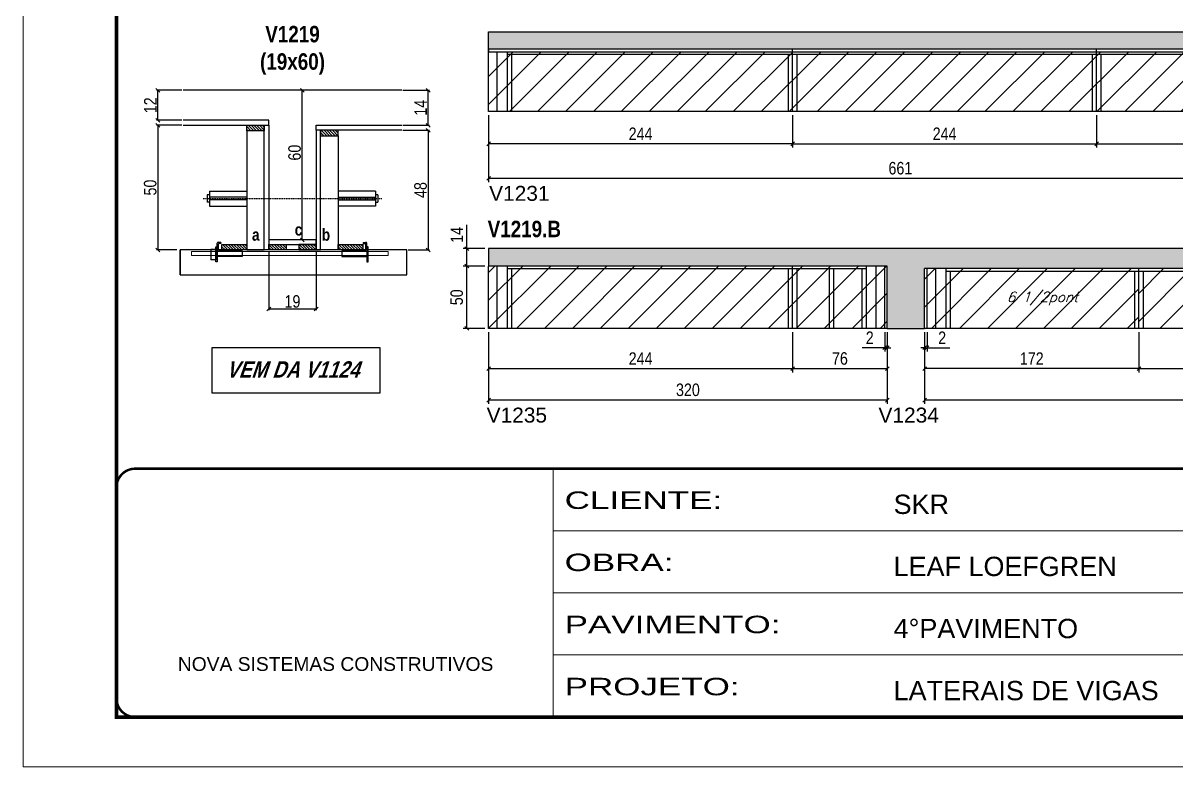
# Model space of a CAD drawing. Extents: x 3309 to 9563, y -2522 to 14608.
# Drawn here: x 3309 to 4235, y 8964 to 9560 of the extents above; entities that cross this region are included whole.
import ezdxf

# ---------------------------------------------------------------- set-up
doc = ezdxf.new("R2010")
doc.units = 0
for name, pattern in [('CONTINUO', [0]), ('DASHED', [0.75, 0.5, -0.25]), ('HIDDEN', [0.375, 0.25, -0.125])]:
    doc.linetypes.add(name, pattern=pattern)
for name, color, linetype in [('5', 5, 'Continuous'), ('barrote', 251, 'Continuous'), ('COTA', 241, 'Continuous'), ('detalhes', 4, 'Continuous'), ('NOMENCLATURA', 7, 'Continuous'), ('Painéis', 200, 'Continuous'), ('presilha', 1, 'Continuous'), ('SARR_2.2x10', 60, 'Continuous'), ('SARR_2.2x7', 40, 'Continuous'), ('SARR_3.5x7', 81, 'Continuous'), ('TENSOR', 3, 'Continuous'), ('texto', 7, 'Continuous')]:
    doc.layers.add(name, color=color, linetype=linetype)
for name, color, linetype, lineweight in [('CONCRETO', 251, 'Continuous', 25), ('Folhas', 255, 'Continuous', 9), ('Hachura', 251, 'Continuous', 9), ('SARRAFO DE PRESSAO', 251, 'DASHED', 9), ('SCO-___-LAJ', 2, 'Continuous', 0)]:
    doc.layers.add(name, color=color, linetype=linetype, lineweight=lineweight)
doc.styles.add('ARIAL', font='arial.ttf')
doc.styles.add('COTA TECNICA', font='techl___.ttf', dxfattribs={"height": 10})
doc.styles.add('COTA TECNICA 2X', font='techl___.ttf', dxfattribs={"height": 10})
doc.styles.add('Romans', font='romans.shx')
doc.styles.get("Standard").update_dxf_attribs({"font": 'arial.ttf'})
doc.styles.add('TECNICA', font='techb___.ttf', dxfattribs={"height": 10})
doc.styles.add('Tecnologia', font='')
doc.styles.get('Tecnologia').set_extended_font_data('Forgotten Futurist')
doc.dimstyles.new('PAINEL', dxfattribs={"dimtxt": 10, "dimasz": 3, "dimexe": 3, "dimexo": 3, "dimgap": 3, "dimtad": 1, "dimdec": 1, "dimzin": 12, "dimdsep": 46, "dimtxsty": 'COTA TECNICA', "dimblk1": 'OBLIQUE', "dimblk2": 'OBLIQUE', "dimsah": 1, "dimcen": 0.9, "dimclrd": 4, "dimclre": 4, "dimclrt": 240, "dimadec": 1, "dimazin": 3, "dimtfac": 1, "dimtdec": 1, "dimtmove": 0, "dimatfit": 3, "dimfxl": 1, "dimtolj": 1, "dimtzin": 12, "dimarcsym": 0})
doc.dimstyles.new('SECAO', dxfattribs={"dimscale": 0.333333, "dimtxt": 5, "dimasz": 9, "dimexe": 3, "dimexo": 3, "dimgap": 3, "dimtad": 1, "dimdec": 1, "dimlfac": 0.5, "dimzin": 12, "dimdsep": 46, "dimtxsty": 'COTA TECNICA 2X', "dimblk1": 'OBLIQUE', "dimblk2": 'OBLIQUE', "dimsah": 1, "dimcen": 0.9, "dimclrd": 4, "dimclre": 4, "dimclrt": 240, "dimadec": 1, "dimazin": 3, "dimtfac": 1, "dimtdec": 1, "dimtmove": 0, "dimatfit": 3, "dimfxl": 1, "dimtolj": 1, "dimtzin": 12, "dimarcsym": 0})
pattern_1 = [(135, (36742.1346, -114133.8555), (-1.122532015, -1.122532015), [])]

# ---------------------------------------------------------------- blocks, each defined once
blk = doc.blocks.new('9999999999')
at = {"color": 30, "linetype": 'CONTINUO'}
for p, q in [((98564.56, 34230.21), (98564.56, 34429.45)), ((98564.56, 34379.64), (99583.98, 34379.64)), ((98564.56, 34329.83), (99487.98, 34329.83)), ((98564.56, 34280.02), (99487.98, 34280.02))]:
    blk.add_line(p, q, dxfattribs=at)
at = {"color": 30, "linetype": 'CONTINUO', "const_width": 2}
blk.add_lwpolyline([(99583.98, 34230.21), (99583.98, 34414.45, 0.414214), (99568.98, 34429.45), (98228.98, 34429.45, 0.414214), (98213.98, 34414.45), (98213.98, 34245.21, 0.414214), (98228.98, 34230.21), (99583.98, 34230.21)], format="xyb", dxfattribs=at)
at = {"layer": 'Folhas'}
blk.add_lwpolyline([(98138.98, 34190.21), (99623.98, 34190.21), (99623.98, 35240.21), (98138.98, 35240.21)], close=True, dxfattribs=at)
at = {"layer": 'Folhas', "color": 30, "const_width": 3}
blk.add_lwpolyline([(98213.98, 34230.21), (99583.98, 34230.21), (99583.98, 35200.21), (98213.98, 35200.21)], close=True, dxfattribs=at)
at = {"color": 7, "linetype": 'Continuous', "ltscale": 5, "style": 'ARIAL'}
for s, height, p in [('SKR', 15.483, (98837.68, 34393.13)), ('LEAF LOEFGREN', 15.4829, (98837.68, 34343.32)), ('4°PAVIMENTO', 15.4829, (98837.68, 34293.51)), ('NOVA SISTEMAS CONSTRUTIVOS', 11.0592, (98263.19, 34267.21)), ('LATERAIS DE VIGAS', 15.4829, (98837.68, 34243.7))]:
    blk.add_text(s, height=height, dxfattribs=at).set_placement(p)
at = {"layer": 'Folhas', "color": 7, "style": 'Tecnologia', "width": 1.5}
for s, p in [('CLIENTE:', (98573.65, 34397.17)), ('OBRA:', (98573.65, 34347.31)), ('PAVIMENTO:', (98573.65, 34297.5)), ('PROJETO:', (98573.65, 34247.69))]:
    blk.add_text(s, height=14, dxfattribs=at).set_placement(p)
blk = doc.blocks.new('_Oblique')
at = {"color": 0, "linetype": 'ByBlock', "lineweight": -2}
blk.add_line((-0.5, -0.5), (0.5, 0.5), dxfattribs=at)
blk = doc.blocks.new('*D983')
at = {"layer": 'COTA', "color": 4, "lineweight": -2, "transparency": 16777216}
for p, q in [((3506.6, 9377.31), (3506.6, 9329.84)), ((3544.6, 9377.31), (3544.6, 9329.84)), ((3544.6, 9330.84), (3506.6, 9330.84))]:
    blk.add_line(p, q, dxfattribs=at)
at = {"layer": 'Defpoints', "color": 0, "transparency": 16777216}
for p in [(3506.6, 9378.31), (3544.6, 9378.31), (3506.6, 9330.84)]:
    blk.add_point(p, dxfattribs=at)
at = {"layer": 'COTA', "color": 4, "lineweight": -2, "transparency": 16777216, "xscale": 3, "yscale": 3, "zscale": 3, "rotation": 180}
blk.add_blockref('_Oblique', (3506.6, 9330.84), dxfattribs=at)
at = {"layer": 'COTA', "color": 4, "lineweight": -2, "transparency": 16777216, "xscale": 3, "yscale": 3, "zscale": 3}
blk.add_blockref('_Oblique', (3544.6, 9330.84), dxfattribs=at)
at = {"layer": 'COTA', "color": 240, "transparency": 16777216, "insert": (3525.6, 9336.93), "char_height": 10, "attachment_point": 5, "style": 'COTA TECNICA 2X'}
blk.add_mtext('\\A1;19', dxfattribs=at)
blk = doc.blocks.new('PRESILHA METÁLICA 1')
at = {"layer": 'presilha'}
for p, q in [((6, 15.5), (7.5, 15.5)), ((6, -2.5), (6, 15.5)), ((7.5, 10.6), (7.5, 19.9)), ((7.5, 15.5), (7.5, -2.5)), ((12, 21), (8.6, 21)), ((9, 11.6), (9, 18.9)), ((12, 19.5), (9.6, 19.5)), ((12, 21), (12, 19.5)), ((0, 13), (6, 13)), ((0, 13), (0, 0)), ((6, 0), (0, 0)), ((6, 13), (6, 0)), ((37.5, 4.1), (7.5, 4.1)), ((37.5, 11), (9.6, 11)), ((37.5, 11), (37.5, 4.1)), ((7.5, -2.5), (6, -2.5))]:
    blk.add_line(p, q, dxfattribs=at)
for centre, radius, start, end in [((8.6, 19.9), 1.14, 90, 180), ((9.6, 18.9), 0.57, 90, 180), ((9.6, 11.6), 0.57, 180, 270)]:
    blk.add_arc(centre, radius, start, end, dxfattribs=at)
blk = doc.blocks.new('PRESILHA METÁLICA 2')
at = {"layer": 'presilha'}
for p, q in [((-5.2, 23.5), (-5.2, 22)), ((-5.2, 23.5), (-1.9, 23.5)), ((-5.2, 22), (-2.8, 22)), ((-2.2, 14.1), (-2.2, 21.4)), ((0.8, 18), (-0.8, 18)), ((-0.8, 18), (-0.8, 0)), ((-0.8, 14.6), (-0.8, 22.4)), ((0.8, 0), (0.8, 18)), ((-30.8, 13.5), (-30.8, 6.6)), ((-30.8, 13.5), (-2.8, 13.5)), ((-30.8, 6.6), (-0.8, 6.6)), ((-0.8, 0), (0.8, 0))]:
    blk.add_line(p, q, dxfattribs=at)
for centre, radius, start, end in [((-2.8, 21.4), 0.57, 0, 90), ((-2.8, 14.1), 0.57, 270, 0), ((-1.9, 22.4), 1.14, 0, 90)]:
    blk.add_arc(centre, radius, start, end, dxfattribs=at)
blk = doc.blocks.new('*D984')
at = {"layer": 'COTA', "color": 4, "lineweight": -2, "transparency": 16777216}
for p, q in [((3436.9, 9478.31), (3416.55, 9478.31)), ((3417.55, 9478.31), (3417.55, 9378.31)), ((3432.78, 9378.31), (3416.55, 9378.31))]:
    blk.add_line(p, q, dxfattribs=at)
at = {"layer": 'Defpoints', "color": 0, "transparency": 16777216}
for p in [(3437.9, 9478.31), (3417.55, 9378.31), (3433.78, 9378.31)]:
    blk.add_point(p, dxfattribs=at)
at = {"layer": 'COTA', "color": 4, "lineweight": -2, "transparency": 16777216, "xscale": 3, "yscale": 3, "zscale": 3}
for p, rotation in [((3417.55, 9478.31), 90), ((3417.55, 9378.31), 270)]:
    blk.add_blockref('_Oblique', p, dxfattribs=dict(at, rotation=rotation))
at = {"layer": 'COTA', "color": 240, "transparency": 16777216, "insert": (3411.44, 9428.31), "char_height": 10, "attachment_point": 5, "rotation": 90, "style": 'COTA TECNICA 2X'}
blk.add_mtext('\\A1;50', dxfattribs=at)
blk = doc.blocks.new('*D985')
at = {"layer": 'COTA', "color": 4, "lineweight": -2, "transparency": 16777216}
for p, q in [((3614.29, 9474.31), (3635.51, 9474.31)), ((3634.51, 9474.31), (3634.51, 9378.31)), ((3618.41, 9378.31), (3635.51, 9378.31))]:
    blk.add_line(p, q, dxfattribs=at)
at = {"layer": 'Defpoints', "color": 0, "transparency": 16777216}
for p in [(3613.29, 9474.31), (3617.41, 9378.31), (3634.51, 9378.31)]:
    blk.add_point(p, dxfattribs=at)
at = {"layer": 'COTA', "color": 4, "lineweight": -2, "transparency": 16777216, "xscale": 3, "yscale": 3, "zscale": 3}
for p, rotation in [((3634.51, 9474.31), 90), ((3634.51, 9378.31), 270)]:
    blk.add_blockref('_Oblique', p, dxfattribs=dict(at, rotation=rotation))
at = {"layer": 'COTA', "color": 240, "transparency": 16777216, "insert": (3628.42, 9426.31), "char_height": 10, "attachment_point": 5, "rotation": 90, "style": 'COTA TECNICA 2X'}
blk.add_mtext('\\A1;48', dxfattribs=at)
blk = doc.blocks.new('*D986')
at = {"layer": 'COTA', "color": 4, "lineweight": -2, "transparency": 16777216}
for p, q in [((3543.6, 9506.31), (3532.42, 9506.31)), ((3533.42, 9386.31), (3533.42, 9506.31)), ((3543.6, 9386.31), (3532.42, 9386.31))]:
    blk.add_line(p, q, dxfattribs=at)
at = {"layer": 'Defpoints', "color": 0, "transparency": 16777216}
for p in [(3533.42, 9506.31), (3544.6, 9506.31), (3544.6, 9386.31)]:
    blk.add_point(p, dxfattribs=at)
at = {"layer": 'COTA', "color": 4, "lineweight": -2, "transparency": 16777216, "xscale": 3, "yscale": 3, "zscale": 3}
for p, rotation in [((3533.42, 9506.31), 90), ((3533.42, 9386.31), 270)]:
    blk.add_blockref('_Oblique', p, dxfattribs=dict(at, rotation=rotation))
at = {"layer": 'COTA', "color": 240, "transparency": 16777216, "insert": (3527.32, 9456.31), "char_height": 10, "attachment_point": 5, "rotation": 90, "style": 'COTA TECNICA 2X'}
blk.add_mtext('\\A1;60', dxfattribs=at)
blk = doc.blocks.new('*D987')
at = {"layer": 'COTA', "color": 4, "lineweight": -2, "transparency": 16777216}
for p, q in [((3614.29, 9506.31), (3635.51, 9506.31)), ((3634.51, 9478.31), (3634.51, 9506.31)), ((3614.29, 9478.31), (3635.51, 9478.31))]:
    blk.add_line(p, q, dxfattribs=at)
at = {"layer": 'Defpoints', "color": 0, "transparency": 16777216}
for p in [(3613.29, 9506.31), (3634.51, 9506.31), (3613.29, 9478.31)]:
    blk.add_point(p, dxfattribs=at)
at = {"layer": 'COTA', "color": 4, "lineweight": -2, "transparency": 16777216, "xscale": 3, "yscale": 3, "zscale": 3}
for p, rotation in [((3634.51, 9506.31), 90), ((3634.51, 9478.31), 270)]:
    blk.add_blockref('_Oblique', p, dxfattribs=dict(at, rotation=rotation))
at = {"layer": 'COTA', "color": 240, "transparency": 16777216, "insert": (3628.44, 9492.31), "char_height": 10, "attachment_point": 5, "rotation": 90, "style": 'COTA TECNICA 2X'}
blk.add_mtext('\\A1;14', dxfattribs=at)
blk = doc.blocks.new('*D1003')
at = {"layer": 'COTA', "color": 4, "lineweight": -2, "transparency": 16777216}
for p, q in [((3436.9, 9506.31), (3416.55, 9506.31)), ((3417.55, 9482.31), (3417.55, 9506.31)), ((3436.9, 9482.31), (3416.55, 9482.31))]:
    blk.add_line(p, q, dxfattribs=at)
at = {"layer": 'Defpoints', "color": 0, "transparency": 16777216}
for p in [(3417.55, 9506.31), (3437.9, 9506.31), (3437.9, 9482.31)]:
    blk.add_point(p, dxfattribs=at)
at = {"layer": 'COTA', "color": 4, "lineweight": -2, "transparency": 16777216, "xscale": 3, "yscale": 3, "zscale": 3}
for p, rotation in [((3417.55, 9506.31), 90), ((3417.55, 9482.31), 270)]:
    blk.add_blockref('_Oblique', p, dxfattribs=dict(at, rotation=rotation))
at = {"layer": 'COTA', "color": 240, "transparency": 16777216, "insert": (3411.49, 9494.31), "char_height": 10, "attachment_point": 5, "rotation": 90, "style": 'COTA TECNICA 2X'}
blk.add_mtext('\\A1;12', dxfattribs=at)
blk = doc.blocks.new('*D988')
at = {"layer": 'COTA', "color": 4, "linetype": 'ByBlock', "lineweight": -2, "transparency": 16777216}
for p, q in [((3682.99, 9486.3), (3682.99, 9460.39)), ((3926.99, 9486.3), (3926.99, 9460.39)), ((3926.99, 9463.39), (3682.99, 9463.39))]:
    blk.add_line(p, q, dxfattribs=at)
at = {"layer": 'Defpoints', "color": 0, "linetype": 'ByBlock', "transparency": 16777216}
for p in [(3682.99, 9489.3), (3926.99, 9489.3), (3682.99, 9463.39)]:
    blk.add_point(p, dxfattribs=at)
at = {"layer": 'COTA', "color": 4, "linetype": 'ByBlock', "lineweight": -2, "transparency": 16777216, "xscale": 3, "yscale": 3, "zscale": 3, "rotation": 180}
blk.add_blockref('_Oblique', (3682.99, 9463.39), dxfattribs=at)
at = {"layer": 'COTA', "color": 4, "linetype": 'ByBlock', "lineweight": -2, "transparency": 16777216, "xscale": 3, "yscale": 3, "zscale": 3}
blk.add_blockref('_Oblique', (3926.99, 9463.39), dxfattribs=at)
at = {"layer": 'COTA', "color": 240, "linetype": 'ByBlock', "transparency": 16777216, "insert": (3804.99, 9471.46), "char_height": 10, "attachment_point": 5, "style": 'COTA TECNICA'}
blk.add_mtext('\\A1;244', dxfattribs=at)
blk = doc.blocks.new('*D992')
at = {"layer": 'COTA', "color": 4, "linetype": 'ByBlock', "lineweight": -2, "transparency": 16777216}
for p, q in [((3682.99, 9486.3), (3682.99, 9432.68)), ((4343.99, 9486.3), (4343.99, 9432.68)), ((4343.99, 9435.68), (3682.99, 9435.68))]:
    blk.add_line(p, q, dxfattribs=at)
at = {"layer": 'Defpoints', "color": 0, "linetype": 'ByBlock', "transparency": 16777216}
for p in [(3682.99, 9489.3), (4343.99, 9489.3), (3682.99, 9435.68)]:
    blk.add_point(p, dxfattribs=at)
at = {"layer": 'COTA', "color": 4, "linetype": 'ByBlock', "lineweight": -2, "transparency": 16777216, "xscale": 3, "yscale": 3, "zscale": 3, "rotation": 180}
blk.add_blockref('_Oblique', (3682.99, 9435.68), dxfattribs=at)
at = {"layer": 'COTA', "color": 4, "linetype": 'ByBlock', "lineweight": -2, "transparency": 16777216, "xscale": 3, "yscale": 3, "zscale": 3}
blk.add_blockref('_Oblique', (4343.99, 9435.68), dxfattribs=at)
at = {"layer": 'COTA', "color": 240, "linetype": 'ByBlock', "transparency": 16777216, "insert": (4013.49, 9443.78), "char_height": 10, "attachment_point": 5, "style": 'COTA TECNICA'}
blk.add_mtext('\\A1;661', dxfattribs=at)
blk = doc.blocks.new('*D976')
at = {"layer": 'COTA', "color": 4, "lineweight": -2, "transparency": 16777216}
for p, q in [((3926.99, 9486.3), (3926.99, 9460.39)), ((4170.99, 9486.3), (4170.99, 9460.39)), ((3926.99, 9463.39), (4170.99, 9463.39))]:
    blk.add_line(p, q, dxfattribs=at)
at = {"layer": 'Defpoints', "color": 0, "transparency": 16777216}
for p in [(3926.99, 9489.3, 0), (4170.99, 9489.3, 0), (4170.99, 9463.39)]:
    blk.add_point(p, dxfattribs=at)
at = {"layer": 'COTA', "color": 4, "lineweight": -2, "transparency": 16777216, "xscale": 3, "yscale": 3, "zscale": 3, "rotation": 180}
blk.add_blockref('_Oblique', (3926.99, 9463.39), dxfattribs=at)
at = {"layer": 'COTA', "color": 4, "lineweight": -2, "transparency": 16777216, "xscale": 3, "yscale": 3, "zscale": 3}
blk.add_blockref('_Oblique', (4170.99, 9463.39), dxfattribs=at)
at = {"layer": 'COTA', "color": 240, "transparency": 16777216, "insert": (4048.99, 9471.46), "char_height": 10, "attachment_point": 5, "style": 'COTA TECNICA'}
blk.add_mtext('\\A1;244', dxfattribs=at)
blk = doc.blocks.new('*D993')
at = {"layer": 'COTA', "color": 4, "lineweight": -2, "transparency": 16777216}
for p, q in [((4170.99, 9486.3), (4170.99, 9460.39)), ((4343.99, 9486.3), (4343.99, 9460.39)), ((4170.99, 9463.39), (4343.99, 9463.39))]:
    blk.add_line(p, q, dxfattribs=at)
at = {"layer": 'Defpoints', "color": 0, "transparency": 16777216}
for p in [(4170.99, 9489.3, 0), (4343.99, 9489.3, 0), (4343.99, 9463.39)]:
    blk.add_point(p, dxfattribs=at)
at = {"layer": 'COTA', "color": 4, "lineweight": -2, "transparency": 16777216, "xscale": 3, "yscale": 3, "zscale": 3, "rotation": 180}
blk.add_blockref('_Oblique', (4170.99, 9463.39), dxfattribs=at)
at = {"layer": 'COTA', "color": 4, "lineweight": -2, "transparency": 16777216, "xscale": 3, "yscale": 3, "zscale": 3}
blk.add_blockref('_Oblique', (4343.99, 9463.39), dxfattribs=at)
at = {"layer": 'COTA', "color": 240, "transparency": 16777216, "insert": (4257.49, 9471.6), "char_height": 10, "attachment_point": 5, "style": 'COTA TECNICA'}
blk.add_mtext('\\A1;173', dxfattribs=at)
blk = doc.blocks.new('*D997')
at = {"layer": 'COTA', "color": 4, "linetype": 'ByBlock', "lineweight": -2, "transparency": 16777216}
for p, q in [((3682.99, 9312.29), (3682.99, 9254.79)), ((4002.95, 9312.29), (4002.95, 9254.79)), ((4002.95, 9257.79), (3682.99, 9257.79))]:
    blk.add_line(p, q, dxfattribs=at)
at = {"layer": 'Defpoints', "color": 0, "linetype": 'ByBlock', "transparency": 16777216}
for p in [(3682.99, 9315.29), (4002.95, 9315.29), (3682.99, 9257.79)]:
    blk.add_point(p, dxfattribs=at)
at = {"layer": 'COTA', "color": 4, "linetype": 'ByBlock', "lineweight": -2, "transparency": 16777216, "xscale": 3, "yscale": 3, "zscale": 3, "rotation": 180}
blk.add_blockref('_Oblique', (3682.99, 9257.79), dxfattribs=at)
at = {"layer": 'COTA', "color": 4, "linetype": 'ByBlock', "lineweight": -2, "transparency": 16777216, "xscale": 3, "yscale": 3, "zscale": 3}
blk.add_blockref('_Oblique', (4002.95, 9257.79), dxfattribs=at)
at = {"layer": 'COTA', "color": 240, "linetype": 'ByBlock', "transparency": 16777216, "insert": (3842.97, 9266.01), "char_height": 10, "attachment_point": 5, "style": 'COTA TECNICA'}
blk.add_mtext('\\A1;320', dxfattribs=at)
blk = doc.blocks.new('*D998')
at = {"layer": 'COTA', "color": 4, "lineweight": -2, "transparency": 16777216}
for p, q in [((3682.99, 9312.29), (3682.99, 9280.04)), ((3926.99, 9312.29), (3926.99, 9280.04)), ((3682.99, 9283.04), (3926.99, 9283.04))]:
    blk.add_line(p, q, dxfattribs=at)
at = {"layer": 'Defpoints', "color": 0, "transparency": 16777216}
for p in [(3682.99, 9315.29), (3926.99, 9315.29), (3926.99, 9283.04)]:
    blk.add_point(p, dxfattribs=at)
at = {"layer": 'COTA', "color": 4, "lineweight": -2, "transparency": 16777216, "xscale": 3, "yscale": 3, "zscale": 3, "rotation": 180}
blk.add_blockref('_Oblique', (3682.99, 9283.04), dxfattribs=at)
at = {"layer": 'COTA', "color": 4, "lineweight": -2, "transparency": 16777216, "xscale": 3, "yscale": 3, "zscale": 3}
blk.add_blockref('_Oblique', (3926.99, 9283.04), dxfattribs=at)
at = {"layer": 'COTA', "color": 240, "transparency": 16777216, "insert": (3804.99, 9291.11), "char_height": 10, "attachment_point": 5, "style": 'COTA TECNICA'}
blk.add_mtext('\\A1;244', dxfattribs=at)
blk = doc.blocks.new('*D999')
at = {"layer": 'COTA', "color": 4, "lineweight": -2, "transparency": 16777216}
for p, q in [((3926.99, 9312.29), (3926.99, 9280.04)), ((4002.95, 9312.29), (4002.95, 9280.04)), ((3926.99, 9283.04), (4002.95, 9283.04))]:
    blk.add_line(p, q, dxfattribs=at)
at = {"layer": 'Defpoints', "color": 0, "transparency": 16777216}
for p in [(3926.99, 9315.29), (4002.95, 9315.29), (4002.95, 9283.04)]:
    blk.add_point(p, dxfattribs=at)
at = {"layer": 'COTA', "color": 4, "lineweight": -2, "transparency": 16777216, "xscale": 3, "yscale": 3, "zscale": 3, "rotation": 180}
blk.add_blockref('_Oblique', (3926.99, 9283.04), dxfattribs=at)
at = {"layer": 'COTA', "color": 4, "lineweight": -2, "transparency": 16777216, "xscale": 3, "yscale": 3, "zscale": 3}
blk.add_blockref('_Oblique', (4002.95, 9283.04), dxfattribs=at)
at = {"layer": 'COTA', "color": 240, "transparency": 16777216, "insert": (3964.97, 9291.14), "char_height": 10, "attachment_point": 5, "style": 'COTA TECNICA'}
blk.add_mtext('\\A1;76', dxfattribs=at)
blk = doc.blocks.new('*D980')
at = {"layer": 'COTA', "color": 4, "linetype": 'ByBlock', "lineweight": -2, "transparency": 16777216}
for p, q in [((4032.95, 9312.29), (4032.95, 9280.04)), ((4204.95, 9312.29), (4204.95, 9280.04)), ((4204.95, 9283.04), (4032.95, 9283.04))]:
    blk.add_line(p, q, dxfattribs=at)
at = {"layer": 'Defpoints', "color": 0, "linetype": 'ByBlock', "transparency": 16777216}
for p in [(4032.95, 9315.29), (4204.95, 9315.29), (4032.95, 9283.04)]:
    blk.add_point(p, dxfattribs=at)
at = {"layer": 'COTA', "color": 4, "linetype": 'ByBlock', "lineweight": -2, "transparency": 16777216, "xscale": 3, "yscale": 3, "zscale": 3, "rotation": 180}
blk.add_blockref('_Oblique', (4032.95, 9283.04), dxfattribs=at)
at = {"layer": 'COTA', "color": 4, "linetype": 'ByBlock', "lineweight": -2, "transparency": 16777216, "xscale": 3, "yscale": 3, "zscale": 3}
blk.add_blockref('_Oblique', (4204.95, 9283.04), dxfattribs=at)
at = {"layer": 'COTA', "color": 240, "linetype": 'ByBlock', "transparency": 16777216, "insert": (4118.95, 9291.11), "char_height": 10, "attachment_point": 5, "style": 'COTA TECNICA'}
blk.add_mtext('\\A1;172', dxfattribs=at)
blk = doc.blocks.new('*D1000')
at = {"layer": 'COTA', "color": 4, "linetype": 'ByBlock', "lineweight": -2, "transparency": 16777216}
for p, q in [((4032.95, 9312.29), (4032.95, 9254.79)), ((4692.95, 9312.29), (4692.95, 9254.79)), ((4692.95, 9257.79), (4032.95, 9257.79))]:
    blk.add_line(p, q, dxfattribs=at)
at = {"layer": 'Defpoints', "color": 0, "linetype": 'ByBlock', "transparency": 16777216}
for p in [(4032.95, 9315.29), (4692.95, 9315.29), (4032.95, 9257.79)]:
    blk.add_point(p, dxfattribs=at)
at = {"layer": 'COTA', "color": 4, "linetype": 'ByBlock', "lineweight": -2, "transparency": 16777216, "xscale": 3, "yscale": 3, "zscale": 3, "rotation": 180}
blk.add_blockref('_Oblique', (4032.95, 9257.79), dxfattribs=at)
at = {"layer": 'COTA', "color": 4, "linetype": 'ByBlock', "lineweight": -2, "transparency": 16777216, "xscale": 3, "yscale": 3, "zscale": 3}
blk.add_blockref('_Oblique', (4692.95, 9257.79), dxfattribs=at)
at = {"layer": 'COTA', "color": 240, "linetype": 'ByBlock', "transparency": 16777216, "insert": (4362.95, 9265.89), "char_height": 10, "attachment_point": 5, "style": 'COTA TECNICA'}
blk.add_mtext('\\A1;660', dxfattribs=at)
blk = doc.blocks.new('*D981')
at = {"layer": 'COTA', "color": 4, "lineweight": -2, "transparency": 16777216}
for p, q in [((4204.95, 9312.29), (4204.95, 9280.04)), ((4448.95, 9312.29), (4448.95, 9280.04)), ((4204.95, 9283.04), (4448.95, 9283.04))]:
    blk.add_line(p, q, dxfattribs=at)
at = {"layer": 'Defpoints', "color": 0, "transparency": 16777216}
for p in [(4204.95, 9315.29, 0), (4448.95, 9315.29, 0), (4448.95, 9283.04)]:
    blk.add_point(p, dxfattribs=at)
at = {"layer": 'COTA', "color": 4, "lineweight": -2, "transparency": 16777216, "xscale": 3, "yscale": 3, "zscale": 3, "rotation": 180}
blk.add_blockref('_Oblique', (4204.95, 9283.04), dxfattribs=at)
at = {"layer": 'COTA', "color": 4, "lineweight": -2, "transparency": 16777216, "xscale": 3, "yscale": 3, "zscale": 3}
blk.add_blockref('_Oblique', (4448.95, 9283.04), dxfattribs=at)
at = {"layer": 'COTA', "color": 240, "transparency": 16777216, "insert": (4326.95, 9291.11), "char_height": 10, "attachment_point": 5, "style": 'COTA TECNICA'}
blk.add_mtext('\\A1;244', dxfattribs=at)
blk = doc.blocks.new('*D990')
at = {"layer": 'COTA', "color": 4, "lineweight": -2, "transparency": 16777216}
for p, q in [((3679.99, 9365.29), (3662.56, 9365.29)), ((3665.56, 9315.29), (3665.56, 9365.29)), ((3679.99, 9315.29), (3662.56, 9315.29))]:
    blk.add_line(p, q, dxfattribs=at)
at = {"layer": 'Defpoints', "color": 0, "transparency": 16777216}
for p in [(3665.56, 9365.29), (3682.99, 9365.29, 0), (3682.99, 9315.29, 0)]:
    blk.add_point(p, dxfattribs=at)
at = {"layer": 'COTA', "color": 4, "lineweight": -2, "transparency": 16777216, "xscale": 3, "yscale": 3, "zscale": 3}
for p, rotation in [((3665.56, 9365.29), 90), ((3665.56, 9315.29), 270)]:
    blk.add_blockref('_Oblique', p, dxfattribs=dict(at, rotation=rotation))
at = {"layer": 'COTA', "color": 240, "transparency": 16777216, "insert": (3657.45, 9340.29), "char_height": 10, "attachment_point": 5, "rotation": 90, "style": 'COTA TECNICA'}
blk.add_mtext('\\A1;50', dxfattribs=at)
blk = doc.blocks.new('*D991')
at = {"layer": 'COTA', "color": 4, "lineweight": -2, "transparency": 16777216}
for p, q in [((3665.56, 9379.29), (3665.56, 9398.41)), ((3679.99, 9379.29), (3662.56, 9379.29)), ((3665.56, 9365.29), (3665.56, 9379.29)), ((3679.99, 9365.29), (3662.56, 9365.29))]:
    blk.add_line(p, q, dxfattribs=at)
at = {"layer": 'Defpoints', "color": 0, "transparency": 16777216}
for p in [(3665.56, 9379.29), (3682.99, 9379.29, 0), (3682.99, 9365.29, 0)]:
    blk.add_point(p, dxfattribs=at)
at = {"layer": 'COTA', "color": 4, "lineweight": -2, "transparency": 16777216, "xscale": 3, "yscale": 3, "zscale": 3}
for p, rotation in [((3665.56, 9379.29), 90), ((3665.56, 9365.29), 270)]:
    blk.add_blockref('_Oblique', p, dxfattribs=dict(at, rotation=rotation))
at = {"layer": 'COTA', "color": 240, "transparency": 16777216, "insert": (3657.49, 9390.35), "char_height": 10, "attachment_point": 5, "rotation": 90, "style": 'COTA TECNICA'}
blk.add_mtext('\\A1;14', dxfattribs=at)
blk = doc.blocks.new('*D1004')
at = {"layer": 'COTA', "color": 4, "lineweight": -2, "transparency": 16777216}
for p, q in [((4000.95, 9312.29), (4000.95, 9296.8)), ((4002.95, 9312.29), (4002.95, 9296.8)), ((4000.95, 9299.8), (3982.84, 9299.8)), ((4002.95, 9299.8), (4000.95, 9299.8)), ((4002.95, 9299.8), (4005.95, 9299.8))]:
    blk.add_line(p, q, dxfattribs=at)
at = {"layer": 'Defpoints', "color": 0, "transparency": 16777216}
for p in [(4000.95, 9315.29, 0), (4002.95, 9315.29, 0), (4000.95, 9299.8)]:
    blk.add_point(p, dxfattribs=at)
at = {"layer": 'COTA', "color": 4, "lineweight": -2, "transparency": 16777216, "xscale": 3, "yscale": 3, "zscale": 3}
blk.add_blockref('_Oblique', (4000.95, 9299.8), dxfattribs=at)
at = {"layer": 'COTA', "color": 4, "lineweight": -2, "transparency": 16777216, "xscale": 3, "yscale": 3, "zscale": 3, "rotation": 180}
blk.add_blockref('_Oblique', (4002.95, 9299.8), dxfattribs=at)
at = {"layer": 'COTA', "color": 240, "transparency": 16777216, "insert": (3988.9, 9307.8), "char_height": 10, "attachment_point": 5, "style": 'COTA TECNICA'}
blk.add_mtext('\\A1;2', dxfattribs=at)
blk = doc.blocks.new('*D1005')
at = {"layer": 'COTA', "color": 4, "lineweight": -2, "transparency": 16777216}
for p, q in [((4032.95, 9312.29), (4032.95, 9296.8)), ((4034.95, 9312.29), (4034.95, 9296.8)), ((4032.95, 9299.8), (4029.95, 9299.8)), ((4032.95, 9299.8), (4034.95, 9299.8)), ((4034.95, 9299.8), (4053.06, 9299.8))]:
    blk.add_line(p, q, dxfattribs=at)
at = {"layer": 'Defpoints', "color": 0, "transparency": 16777216}
for p in [(4032.95, 9315.29, 0), (4034.95, 9315.29, 0), (4034.95, 9299.8)]:
    blk.add_point(p, dxfattribs=at)
at = {"layer": 'COTA', "color": 4, "lineweight": -2, "transparency": 16777216, "xscale": 3, "yscale": 3, "zscale": 3}
blk.add_blockref('_Oblique', (4032.95, 9299.8), dxfattribs=at)
at = {"layer": 'COTA', "color": 4, "lineweight": -2, "transparency": 16777216, "xscale": 3, "yscale": 3, "zscale": 3, "rotation": 180}
blk.add_blockref('_Oblique', (4034.95, 9299.8), dxfattribs=at)
at = {"layer": 'COTA', "color": 240, "transparency": 16777216, "insert": (4047.01, 9307.8), "char_height": 10, "attachment_point": 5, "style": 'COTA TECNICA'}
blk.add_mtext('\\A1;2', dxfattribs=at)

msp = doc.modelspace()

# ---------------------------------------------------------------- hatches: boundary and pattern name
at = {"layer": 'COTA'}
h = msp.add_hatch(dxfattribs=at)
h.set_pattern_fill('AR-CONC', color=256, scale=0.03)
h.set_pattern_definition([(50, (-4768.5, -370.873), (5.46554, -0.4781726), [0.5715, -6.2865]), (355, (-4768.5, -370.873), (-1.0573026, 5.7317054), [0.4572, -5.0292175]), (100.451445, (-4768.0445, -370.913), (4.4082374, 5.2535326), [0.4857003, -5.3427073]), (46.1842, (-4768.5, -369.349), (8.1323712, -1.26127), [0.85725, -9.42975]), (96.63556, (-4767.822, -369.454), (7.122124, 7.4227837), [0.7285507, -8.014068]), (351.18415, (-4768.5, -369.349), (7.122124, 7.4227837), [0.685799, -7.543792]), (21, (-4767.738, -369.73), (4.5484317, -3.067956), [0.5715, -6.2865]), (326, (-4767.738, -369.73), (1.8540609, 5.525639), [0.4572, -5.0292]), (71.451445, (-4767.359, -369.9857), (6.4024926, 2.457683), [0.4857003, -5.3426981]), (37.5, (-4768.5, -370.873), (0.0926581, 2.53665117), [0, -4.96824, 0, -5.1054, 0, -5.04825]), (7.5, (-4768.5, -370.873), (2.0045899, 3.00541724), [0, -2.91084, 0, -4.85394, 0, -1.92405]), (327.5, (-4770.1993, -370.873), (4.06771786, -0.17186232), [0, -1.905, 0, -5.9436, 0, -7.8867]), (317.5, (-4770.9613, -370.873), (4.4438754, 0.7627947), [0, -2.4765, 0, -3.94716, 0, -5.6007])])
h.paths.add_polyline_path([(4373.99, 9539.3), (4664.49, 9539.3), (4664.49, 9553.3), (3682.99, 9553.3), (3682.99, 9539.3), (4343.99, 9539.3), (4343.99, 9489.3), (4373.99, 9489.3)])
h = msp.add_hatch(dxfattribs=at)
h.set_pattern_fill('AR-CONC', color=256, scale=0.03)
h.set_pattern_definition([(50, (-4764.5, -358.1935), (5.46554, -0.4781726), [0.5715, -6.2865]), (355, (-4764.5, -358.1935), (-1.0573026, 5.7317054), [0.4572, -5.0292175]), (100.451445, (-4764.0445, -358.2334), (4.4082374, 5.2535326), [0.4857003, -5.3427073]), (46.1842, (-4764.5, -356.6695), (8.1323712, -1.26127), [0.85725, -9.42975]), (96.63556, (-4763.822, -356.775), (7.122124, 7.4227837), [0.7285507, -8.014068]), (351.18415, (-4764.5, -356.6695), (7.122124, 7.4227837), [0.685799, -7.543792]), (21, (-4763.738, -357.0505), (4.5484317, -3.067956), [0.5715, -6.2865]), (326, (-4763.738, -357.0505), (1.8540609, 5.525639), [0.4572, -5.0292]), (71.451445, (-4763.359, -357.306), (6.4024926, 2.457683), [0.4857003, -5.3426981]), (37.5, (-4764.5, -358.1935), (0.0926581, 2.53665117), [0, -4.96824, 0, -5.1054, 0, -5.04825]), (7.5, (-4764.5, -358.1935), (2.0045899, 3.00541724), [0, -2.91084, 0, -4.85394, 0, -1.92405]), (327.5, (-4766.1993, -358.1935), (4.06771786, -0.17186232), [0, -1.905, 0, -5.9436, 0, -7.8867]), (317.5, (-4766.9613, -358.1935), (4.4438754, 0.7627947), [0, -2.4765, 0, -3.94716, 0, -5.6007])])
h.paths.add_polyline_path([(4032.95, 9363.29), (4692.95, 9363.29), (4692.95, 9379.29), (3682.99, 9379.29), (3682.99, 9365.29), (4002.95, 9365.29), (4002.95, 9315.29), (4032.95, 9315.29)])
at = {"layer": 'Hachura', "linetype": 'ByBlock'}
h = msp.add_hatch(dxfattribs=at)
h.set_pattern_fill('ANSI31', color=256, scale=5)
h.set_pattern_definition([(45, (-4768.5, -370.873), (-11.22532, 11.22532), [])])
h.paths.add_polyline_path([(3926.99, 9537.3), (3682.99, 9537.3), (3682.99, 9489.3), (3926.99, 9489.3)])
h.paths.add_polyline_path([(3926.99, 9537.3), (3926.99, 9489.3), (4170.99, 9489.3), (4170.99, 9537.3)])
h.paths.add_polyline_path([(4343.99, 9489.3), (4343.99, 9537.3), (4170.99, 9537.3), (4170.99, 9489.3)])
h.paths.add_polyline_path([(3926.99, 9315.29), (3926.99, 9365.29), (3682.99, 9365.29), (3682.99, 9315.29)])
h.paths.add_polyline_path([(4002.95, 9365.29), (3926.99, 9365.29), (3926.99, 9315.29), (4002.95, 9315.29)])
h.paths.add_polyline_path([(4448.95, 9315.29), (4448.95, 9363.29), (4204.95, 9363.29), (4204.95, 9315.29)])
h.paths.add_polyline_path([(4692.95, 9315.29), (4692.95, 9363.29), (4448.95, 9363.29), (4448.95, 9315.29)])
h = msp.add_hatch(dxfattribs=at)
h.set_pattern_fill('ANSI31', color=256, scale=5)
h.set_pattern_definition([(45, (0, 1168.395), (-11.22532, 11.22532), [])])
h.paths.add_polyline_path([(4204.95, 9315.29), (4204.95, 9363.29), (4032.95, 9363.29), (4032.95, 9315.29)])
h.paths.add_polyline_path([(4373.99, 9539.3), (4373.99, 9489.3), (4495.99, 9489.3), (4495.99, 9539.3)])
h.paths.add_polyline_path([(4495.99, 9539.3), (4495.99, 9489.3), (4664.49, 9489.3), (4664.49, 9539.3)])
at = {"layer": 'SARR_2.2x10'}
h = msp.add_hatch(dxfattribs=at)
h.set_pattern_fill('ANSI31', color=256, scale=0.5, angle=90)
h.set_pattern_definition([(135, (36662.5346, -114133.8555), (-1.122532015, -1.122532015), [])])
h.paths.add_polyline_path([(3469, 9382.71), (3469, 9378.31), (3489, 9378.31), (3489, 9382.71)])
h = msp.add_hatch(dxfattribs=at)
h.set_pattern_fill('ANSI31', color=256, scale=0.5, angle=90)
h.set_pattern_definition([(135, (36755.7346, -114133.8555), (-1.122532015, -1.122532015), [])])
h.paths.add_polyline_path([(3562.2, 9382.71), (3562.2, 9378.31), (3582.2, 9378.31), (3582.2, 9382.71)])
at = {"layer": 'SARR_2.2x7'}
h = msp.add_hatch(dxfattribs=at)
h.set_pattern_fill('ANSI31', color=256, scale=0.5, angle=90)
h.set_pattern_definition([(135, (36676.5346, -114038.2555), (-1.122532015, -1.122532015), [])])
h.paths.add_polyline_path([(3503, 9478.31), (3503, 9473.91), (3489, 9473.91), (3489, 9478.31)])
h = msp.add_hatch(dxfattribs=at)
h.set_pattern_fill('ANSI31', color=256, scale=0.5, angle=90)
h.set_pattern_definition([(135, (36656.5346, -114042.2555), (-1.122532015, -1.122532015), [])])
h.paths.add_polyline_path([(3548.2, 9474.31), (3548.2, 9469.91), (3562.2, 9469.91), (3562.2, 9474.31)])
h = msp.add_hatch(dxfattribs=at)
h.set_pattern_fill('ANSI31', color=256, scale=0.5, angle=90)
h.set_pattern_definition(pattern_1)
h.paths.add_polyline_path([(3520.6, 9378.31), (3520.6, 9382.71), (3506.6, 9382.71), (3506.6, 9378.31)])
h = msp.add_hatch(dxfattribs=at)
h.set_pattern_fill('ANSI31', color=256, scale=0.5, angle=90)
h.set_pattern_definition(pattern_1)
h.paths.add_polyline_path([(3530.6, 9382.71), (3530.6, 9378.31), (3544.6, 9378.31), (3544.6, 9382.71)])

# ---------------------------------------------------------------- linework, layer by layer
at = {"ltscale": 3}
for p, q in [((3457, 9422.49), (3457, 9416.49)), ((3459, 9422.49), (3457, 9422.49)), ((3459, 9425.49), (3459, 9413.49)), ((3459, 9425.49), (3489, 9425.49)), ((3489, 9420.49), (3459, 9420.49)), ((3592.2, 9425.49), (3562.2, 9425.49)), ((3562.2, 9420.49), (3592.2, 9420.49)), ((3592.2, 9425.49), (3592.2, 9413.49)), ((3594.2, 9422.49), (3592.2, 9422.49)), ((3594.2, 9422.49), (3594.2, 9416.49)), ((3459, 9416.49), (3457, 9416.49)), ((3489, 9418.49), (3459, 9418.49)), ((3459, 9413.49), (3489, 9413.49)), ((3562.2, 9418.49), (3592.2, 9418.49)), ((3592.2, 9413.49), (3562.2, 9413.49)), ((3592.2, 9416.49), (3594.2, 9416.49))]:
    msp.add_line(p, q, dxfattribs=at)
at = {"layer": 'barrote'}
msp.add_lwpolyline([(3435.54, 9358.31), (3617.46, 9358.31), (3617.46, 9378.31), (3435.54, 9378.31)], close=True, dxfattribs=at)
at = {"layer": 'CONCRETO', "linetype": 'Continuous'}
msp.add_line((3613.29, 9506.31), (3437.9, 9506.31), dxfattribs=at)
at = {"layer": 'COTA'}
for p, q in [((3682.99, 9539.3, 0), (3682.99, 9553.3, 0)), ((3682.99, 9553.3, 0), (4664.49, 9553.3, 0)), ((4692.95, 9379.29, 0), (3682.99, 9379.29, 0)), ((3682.99, 9379.29, 0), (3682.99, 9365.29, 0)), ((4002.95, 9315.29, 0), (4032.95, 9315.29, 0))]:
    msp.add_line(p, q, dxfattribs=at)
at = {"layer": 'detalhes', "color": 250}
msp.add_line((3435.54, 9358.31), (3435.54, 9378.31), dxfattribs=at)
at = {"layer": 'NOMENCLATURA', "elevation": 0}
msp.add_lwpolyline([(3461.16, 9299.95), (3595.7, 9299.95), (3595.7, 9263.49), (3461.16, 9263.49)], close=True, dxfattribs=at)
at = {"layer": 'Painéis', "linetype": 'ByBlock'}
for p, q in [((4343.99, 9539.3, 0), (3682.99, 9539.3, 0)), ((3682.99, 9489.3, 0), (3682.99, 9539.3, 0)), ((3926.99, 9489.3, 0), (3926.99, 9539.3, 0)), ((4170.99, 9489.3, 0), (4170.99, 9539.3, 0)), ((4343.99, 9489.3, 0), (3682.99, 9489.3, 0)), ((4002.95, 9365.29, 0), (3682.99, 9365.29, 0)), ((3682.99, 9315.29, 0), (3682.99, 9365.29, 0)), ((3926.99, 9315.29, 0), (3926.99, 9365.29, 0)), ((4000.95, 9315.29, 0), (4000.95, 9365.29, 0)), ((4002.95, 9315.29, 0), (4002.95, 9365.29, 0)), ((4692.95, 9363.29, 0), (4032.95, 9363.29, 0)), ((4032.95, 9315.29, 0), (4032.95, 9363.29, 0)), ((4034.95, 9315.29, 0), (4034.95, 9363.29, 0)), ((4204.95, 9315.29, 0), (4204.95, 9363.29, 0)), ((4002.95, 9315.29, 0), (3682.99, 9315.29, 0)), ((4692.95, 9315.29, 0), (4032.95, 9315.29, 0))]:
    msp.add_line(p, q, dxfattribs=at)
at = {"layer": 'Painéis', "linetype": 'ByBlock', "elevation": 0}
msp.add_lwpolyline([(3682.99, 9537.3), (4343.99, 9537.3), (4343.99, 9539.3), (3682.99, 9539.3)], close=True, dxfattribs=at)
at = {"layer": 'Painéis', "linetype": 'Continuous', "elevation": 0}
for points in [[(3437.9, 9478.31), (3506.6, 9478.31), (3506.6, 9482.31), (3437.9, 9482.31)], [(3613.29, 9474.31), (3544.6, 9474.31), (3544.6, 9478.31), (3613.29, 9478.31)]]:
    msp.add_lwpolyline(points, dxfattribs=at)
at = {"layer": 'Painéis', "linetype": 'Continuous'}
for points in [[(3503, 9378.31), (3503, 9478.31), (3506.6, 9478.31), (3506.6, 9378.31)], [(3548.2, 9378.31), (3548.2, 9474.31), (3544.6, 9474.31), (3544.6, 9378.31)], [(3544.6, 9386.31), (3506.6, 9386.31), (3506.6, 9382.71), (3544.6, 9382.71)]]:
    msp.add_lwpolyline(points, close=True, dxfattribs=at)
at = {"layer": 'SARR_2.2x10'}
for points in [[(3469, 9382.71), (3489, 9382.71), (3489, 9378.31), (3469, 9378.31)], [(3562.2, 9382.71), (3582.2, 9382.71), (3582.2, 9378.31), (3562.2, 9378.31)]]:
    msp.add_lwpolyline(points, close=True, dxfattribs=at)
at = {"layer": 'SARR_2.2x7', "linetype": 'Continuous'}
for p, q in [((3689.99, 9489.3, 0), (3689.99, 9537.3, 0)), ((3926.99, 9535.1, 0), (3697.99, 9535.1, 0)), ((4170.99, 9535.1, 0), (3926.99, 9535.1, 0)), ((4328.99, 9535.1, 0), (4170.99, 9535.1, 0)), ((3689.99, 9315.29, 0), (3689.99, 9365.29, 0)), ((3993.95, 9315.29, 0), (3993.95, 9365.29, 0)), ((3926.99, 9363.09, 0), (3697.99, 9363.09, 0)), ((3985.95, 9363.09, 0), (3926.99, 9363.09, 0)), ((4041.95, 9315.29, 0), (4041.95, 9363.29, 0)), ((4204.95, 9361.09, 0), (4049.95, 9361.09, 0)), ((4448.95, 9361.09, 0), (4204.95, 9361.09, 0))]:
    msp.add_line(p, q, dxfattribs=at)
at = {"layer": 'SARR_2.2x7', "elevation": 0}
for points in [[(3489, 9478.31), (3503, 9478.31), (3503, 9473.91), (3489, 9473.91)], [(3562.2, 9474.31), (3548.2, 9474.31), (3548.2, 9469.91), (3562.2, 9469.91)]]:
    msp.add_lwpolyline(points, close=True, dxfattribs=at)
at = {"layer": 'SARR_2.2x7'}
for points in [[(3506.6, 9382.71), (3520.6, 9382.71), (3520.6, 9378.31), (3506.6, 9378.31)], [(3544.6, 9382.71), (3530.6, 9382.71), (3530.6, 9378.31), (3544.6, 9378.31)]]:
    msp.add_lwpolyline(points, close=True, dxfattribs=at)
at = {"layer": 'SARR_3.5x7'}
for p, q in [((3697.99, 9537.3, 0), (3697.99, 9489.3, 0)), ((3701.49, 9535.1, 0), (3701.49, 9489.3, 0)), ((3923.49, 9535.1, 0), (3923.49, 9489.3, 0)), ((3930.49, 9535.1, 0), (3930.49, 9489.3, 0)), ((4167.49, 9535.1, 0), (4167.49, 9489.3, 0)), ((4174.49, 9535.1, 0), (4174.49, 9489.3, 0)), ((3697.99, 9365.29, 0), (3697.99, 9315.29, 0)), ((3985.95, 9365.29, 0), (3985.95, 9315.29, 0)), ((3701.49, 9363.09, 0), (3701.49, 9315.29, 0)), ((3923.49, 9363.09, 0), (3923.49, 9315.29, 0)), ((3930.49, 9363.09, 0), (3930.49, 9315.29, 0)), ((3956.27, 9363.09, 0), (3956.27, 9315.29, 0)), ((3959.77, 9363.09, 0), (3959.77, 9315.29, 0)), ((3982.45, 9363.09, 0), (3982.45, 9315.29, 0)), ((4049.95, 9363.29, 0), (4049.95, 9315.29, 0)), ((4053.45, 9361.09, 0), (4053.45, 9315.29, 0)), ((4201.45, 9361.09, 0), (4201.45, 9315.29, 0)), ((4208.45, 9361.09, 0), (4208.45, 9315.29, 0))]:
    msp.add_line(p, q, dxfattribs=at)
for points in [[(3503, 9473.91), (3489, 9473.91), (3489, 9378.31), (3503, 9378.31)], [(3548.2, 9469.91), (3562.2, 9469.91), (3562.2, 9378.31), (3548.2, 9378.31)]]:
    msp.add_lwpolyline(points, close=True, dxfattribs=at)
at = {"layer": 'SCO-___-LAJ', "color": 1}
msp.add_lwpolyline([(3444.54, 9376.98), (3602.38, 9376.98), (3602.38, 9373.78), (3444.54, 9373.78)], close=True, dxfattribs=at)
at = {"layer": 'TENSOR', "linetype": 'HIDDEN', "ltscale": 0.5}
msp.add_line((3454, 9419.49), (3597.5, 9419.49), dxfattribs=at)

# ---------------------------------------------------------------- block references
at = {"layer": 'presilha', "xscale": 0.6666666666666666, "yscale": 0.6666666666666666, "zscale": 0.6666666666666666}
for name, p in [('PRESILHA METÁLICA 1', (3460.13, 9370.35)), ('PRESILHA METÁLICA 2', (3585.87, 9368.68))]:
    msp.add_blockref(name, p, dxfattribs=at)
at = {"layer": 'SARRAFO DE PRESSAO', "color": 6, "linetype": 'ByBlock'}
msp.add_blockref('9999999999', (-94829.61, -25226.65), dxfattribs=at)

# ---------------------------------------------------------------- texts
at = {"layer": '5', "linetype": 'Continuous'}
for s, rotation, p in [('V1231', 0.00004, (3683.44, 9417.66, 0)), ('V1235', 359.99996, (3681.44, 9239.78, 0)), ('V1234', 359.99996, (3995.92, 9239.78, 0))]:
    msp.add_text(s, height=12, rotation=rotation, dxfattribs=at).set_placement(p)
at = {"layer": 'detalhes', "style": 'TECNICA'}
for s, p in [('a', (3493.12, 9385.68)), ('c', (3527.42, 9389.79)), ('b', (3549.1, 9385.66))]:
    msp.add_text(s, height=9.6, dxfattribs=at).set_placement(p)
at = {"layer": 'NOMENCLATURA', "style": 'TECNICA'}
msp.add_text('V1219.B', height=13.2, dxfattribs=at).set_placement((3682.27, 9388.48, 0))
at = {"layer": 'NOMENCLATURA', "insert": (3525.63, 9558.01), "char_height": 13.2, "attachment_point": 2, "style": 'TECNICA'}
msp.add_mtext_dynamic_manual_height_columns('V1219\\P(19x60)', width=300.2766, gutter_width=1, heights=[0], dxfattribs=at)
at = {"layer": 'NOMENCLATURA', "insert": (3525.6, 9288.99), "char_height": 13.2, "width": 300.2766, "attachment_point": 2, "style": 'TECNICA'}
msp.add_mtext('{\\Q19;VEM DA V1124}', dxfattribs=at)
at = {"layer": 'texto', "color": 2, "insert": (4127.45, 9339.29, 0), "char_height": 8, "attachment_point": 5, "style": 'Romans'}
msp.add_mtext('{\\Q19;\\C256;6 1/2pont}', dxfattribs=at)

# ---------------------------------------------------------------- dimensions: what is measured, and where the dimension line sits
at = {"layer": 'COTA'}
for base, p1, p2, angle, dimstyle, picture, middle in [((3417.55, 9506.31), (3437.9, 9482.31), (3437.9, 9506.31), 90, 'SECAO', '*D1003', (3411.49, 9494.31)), ((3634.51, 9506.31), (3613.29, 9478.31), (3613.29, 9506.31), 90, 'SECAO', '*D987', (3628.44, 9492.31)), ((3417.55, 9378.31, 0), (3437.9, 9478.31), (3433.78, 9378.31, 0), 90, 'SECAO', '*D984', (3411.44, 9428.31, 0)), ((3634.51, 9378.31, 0), (3613.29, 9474.31), (3617.41, 9378.31, 0), 90, 'SECAO', '*D985', (3628.42, 9426.31, 0)), ((3665.56, 9379.29), (3682.99, 9365.29, 0), (3682.99, 9379.29, 0), 90, 'PAINEL', '*D991', (3657.49, 9390.35)), ((3665.56, 9365.29), (3682.99, 9315.29, 0), (3682.99, 9365.29, 0), 90, 'PAINEL', '*D990', (3657.45, 9340.29)), ((4034.95, 9299.8), (4032.95, 9315.29, 0), (4034.95, 9315.29, 0), 180, 'PAINEL', '*D1005', (4047.01, 9307.8))]:
    dim = msp.add_linear_dim(base=base, p1=p1, p2=p2, angle=angle, dimstyle=dimstyle, dxfattribs=at)
    dim.commit()
    dim.dimension.update_dxf_attribs({"geometry": picture, "text_midpoint": middle})
for base, p1, p2, angle, picture, middle in [((3533.42, 9506.31), (3544.6, 9386.31), (3544.6, 9506.31), 90, '*D986', (3533.42, 9456.31)), ((3506.6, 9330.84), (3544.6, 9378.31), (3506.6, 9378.31), 180, '*D983', (3525.6, 9330.84))]:
    dim = msp.add_linear_dim(base=base, p1=p1, p2=p2, angle=angle, dimstyle='SECAO', dxfattribs=at)
    dim.commit()
    dim.dimension.update_dxf_attribs({"geometry": picture, "text_midpoint": middle, "dimtype": 160})
at = {"layer": 'COTA', "linetype": 'ByBlock'}
for base, p1, p2, picture, middle in [((3682.99, 9463.39, 0), (3926.99, 9489.3, 0), (3682.99, 9489.3, 0), '*D988', (3804.99, 9471.46, 0)), ((4032.95, 9283.04, 0), (4204.95, 9315.29, 0), (4032.95, 9315.29, 0), '*D980', (4118.95, 9291.11, 0))]:
    dim = msp.add_linear_dim(base=base, p1=p1, p2=p2, angle=180, dimstyle='PAINEL', override={"dimtmove": 1}, dxfattribs=at)
    dim.commit()
    dim.dimension.update_dxf_attribs({"geometry": picture, "text_midpoint": middle})
for base, p1, p2, picture, middle in [((3682.99, 9435.68, 0), (4343.99, 9489.3, 0), (3682.99, 9489.3, 0), '*D992', (4013.49, 9443.78, 0)), ((3682.99, 9257.79, 0), (4002.95, 9315.29, 0), (3682.99, 9315.29, 0), '*D997', (3842.97, 9266.01, 0)), ((4032.95, 9257.79, 0), (4692.95, 9315.29, 0), (4032.95, 9315.29, 0), '*D1000', (4362.95, 9265.89, 0))]:
    dim = msp.add_linear_dim(base=base, p1=p1, p2=p2, angle=180, dimstyle='PAINEL', dxfattribs=at)
    dim.commit()
    dim.dimension.update_dxf_attribs({"geometry": picture, "text_midpoint": middle})
at = {"layer": 'COTA'}
for base, p1, p2, picture, middle in [((4170.99, 9463.39), (3926.99, 9489.3, 0), (4170.99, 9489.3, 0), '*D976', (4048.99, 9471.46)), ((4343.99, 9463.39), (4170.99, 9489.3, 0), (4343.99, 9489.3, 0), '*D993', (4257.49, 9471.6)), ((3926.99, 9283.04, 0), (3682.99, 9315.29, 0), (3926.99, 9315.29, 0), '*D998', (3804.99, 9291.11, 0)), ((4000.95, 9299.8), (4002.95, 9315.29, 0), (4000.95, 9315.29, 0), '*D1004', (3988.9, 9307.8)), ((4448.95, 9283.04), (4204.95, 9315.29, 0), (4448.95, 9315.29, 0), '*D981', (4326.95, 9291.11))]:
    dim = msp.add_linear_dim(base=base, p1=p1, p2=p2, dimstyle='PAINEL', dxfattribs=at)
    dim.commit()
    dim.dimension.update_dxf_attribs({"geometry": picture, "text_midpoint": middle})
dim = msp.add_linear_dim(base=(4002.95, 9283.04, 0), p1=(3926.99, 9315.29, 0), p2=(4002.95, 9315.29, 0), dimstyle='PAINEL', override={"dimtmove": 1}, dxfattribs=at)
dim.commit()
dim.dimension.update_dxf_attribs({"geometry": '*D999', "text_midpoint": (3964.97, 9291.14, 0)})

doc.saveas('drawing.dxf')
